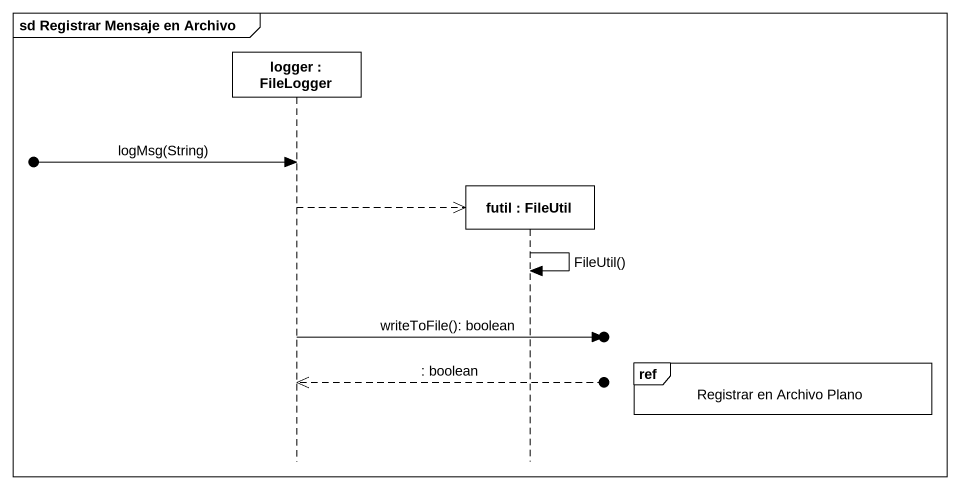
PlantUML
@startuml
mainframe sd Registrar Mensaje en Archivo
hide footbox
participant "logger : FileLogger" as logger
participant "futil : FileUtil" as futil

[o-> logger : logMsg(String)
logger -->> futil **
futil -> futil : FileUtil()
logger ->o] : writeToFile(): boolean
ref over futil : Registrar en Archivo Plano
logger <<--o] : : boolean
@enduml
